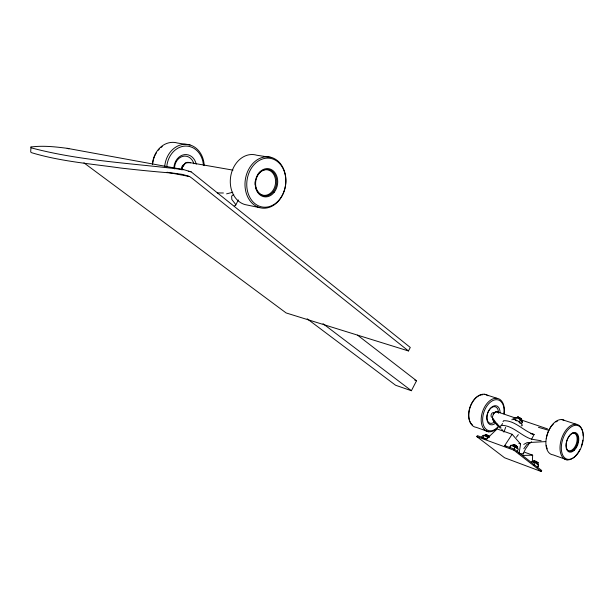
<?xml version="1.0" encoding="UTF-8"?>
<svg xmlns="http://www.w3.org/2000/svg" width="614" height="614" viewBox="0 0 614 614"><rect width="100%" height="100%" fill="white"/><g stroke="black" fill="none" stroke-linecap="round" stroke-linejoin="round"><path stroke-width="0.92" d="M511.362 445.38L512.076 445.089L515.323 446.462L517.871 448.143L517.118 448.443M532.369 461.505L532.653 455.158L524.732 452.272M30.976 146.992L30.7 151.581L31.114 152.548C60.111 161.382 90.711 163.792 120.636 168.021A79.452 4.283 5.7 0 0 174.368 173.255L182.619 174.445L189.626 176.533L192.443 178.559L408.456 350.955L410.282 347.463L191.1 171.813L183.686 169.664L67.187 148.319C55.252 146.761 42.949 145.434 30.976 146.992L31.398 147.897C81.04 161.083 132.893 163.301 183.686 169.664M182.112 169.725L182.412 167.277L184.891 163.385A6.293 5.25 -82.9 0 1 190.163 162.971M181.997 169.994L182.358 167.269L184.714 163.738A5.795 4.835 -82.9 0 1 188.391 162.863M493.257 420.283L492.374 417.466L493.234 414.296A4.244 2.633 -71.6 0 1 497.233 412.247M234.226 205.966L235.523 205.521L235.692 204.462L231.823 199.489L231.631 196.112L233.773 194.377M519.03 453.815L520.595 444.045L512.137 434.282L497.117 428.979L486.58 439.01L477.331 435.633L476.832 436.623L504.554 457.76L541.241 471.521L541.717 470.531L514.379 449.156L504.693 445.618L512.137 434.282M503.887 432.141L505.66 427.321M531.21 462.158C532.231 460.876 541.264 464 537.565 467.392M503.058 421.703L503.564 420.72C515.161 420.237 523.558 431.235 534.111 434.482L531.594 439.179C521.025 435.917 512.636 424.988 501.047 425.349L500.548 426.308L500.855 427.966L500.057 428.088L492.443 417.812M533.359 462.411L534.119 460.838L535.899 461.252L538.002 462.618L537.411 464.629M533.766 465.443L534.994 462.91M536.636 463.961L537.404 462.388L534.119 460.838M514.34 446.862L515.131 445.257L517.656 446.9L517.072 446.946M514.21 449.026L515.169 447.061L510.81 445.25L509.275 447.675M541.241 471.521L513.88 450.177L514.379 449.156M517.049 451.75L518.316 449.164L515.169 447.061M537.296 467.553L538.539 465.028M509.85 447.951L511.124 445.373M482.627 437.989L483.893 435.441L487.953 437.314L487.109 439.002M486.61 436.792L487.386 435.226L489.059 436.147L488.276 437.713M519.137 453.339L523.005 454.007L525.661 448.711L528.8 444.198M235.523 205.521L238.347 199.957M481.714 437.214L482.558 435.549L483.893 435.441M307.169 318.796L395.585 385.247L411.395 390.719L416.538 380.757L357.555 335.152M501.73 424.995L502.536 423.522M521.516 423.783L522.453 422.225C521.194 419.669 518.385 418.034 515.653 417.482L514.471 417.827L513.519 419.37M516.504 417.643L515.077 420.007L516.689 420.889M520.165 420.137L521.04 418.679L517.878 416.975L517.241 417.221M520.519 419.869L519.106 422.217L520.073 423.391M520.841 421.081L521.716 419.623L520.987 418.372L517.878 416.975M523.811 448.734L526.735 444.62L530.573 442.456M516.405 437.206L518.346 434.62M483.678 435.234L484.753 435.172L489.373 437.513M529.59 443.415L531.594 441.796M523.742 444.421L527.073 442.648L545.762 441.589M515.614 417.62L517.257 417.505L520.511 419.278L522.053 421.173L521.493 421.434M523.005 454.007L523.719 453.715L523.604 453.163M517.709 417.113L518.254 416.906M517.656 446.9L515.299 445.027L513.496 444.62L515.131 445.257M521.01 419.385L521.57 419.193M521.063 419.853L521.716 419.623L521.04 418.679M489.726 436.408L485.82 434.612L487.386 435.226M531.947 461.321L535.301 462.365L538.14 464.069L538.041 464.614M226.589 193.855L232.767 192.266M485.321 434.697L486.204 434.482M512.936 444.682L513.887 444.482M516.973 446.493L517.479 446.455M533.543 460.876L534.495 460.7M522.453 455.473L532.653 455.158M537.48 462.641L538.002 462.618M537.572 463.079L538.171 463.063L537.404 462.388M217.287 192.919L223.404 192.996M190.056 144.973L177.538 143.047A23.301 19.648 -83.4 0 0 152.387 164.368M271.687 157.529A25.819 20.316 -81.2 0 0 245.446 189.772A25.819 20.316 -81.2 0 0 279.201 200.233A25.819 20.316 -81.2 0 0 271.687 157.529L256.767 155.235A25.42 20.231 -81.5 0 0 231.133 174.23A25.42 20.231 -81.5 0 0 245.109 204.6L259.814 207.67M531.594 439.179L541.172 440.775M232.975 170.132L188.882 162.441M188.275 171.298L191.1 171.813M167.054 172.25L189.626 176.533M521.601 422.033L522.453 422.225M530.58 433.622L534.111 434.482M548.786 430.322L538.44 427.321M67.187 148.319L68.929 148.834M408.456 350.955L286.116 312.94L83.934 162.863M484.576 394.249L497.048 398.332M562.01 419.608L576.185 424.251M414.78 380.166L416.538 380.757M515.261 417.957L496.741 411.656M520.68 419.792L547.55 428.902M488.713 431.796L476.341 427.367A17.138 10.791 -71.6 0 1 470.401 406.552A17.138 10.791 -71.6 0 1 488.007 395.777M567.175 459.894L553.114 454.859A18.267 10.599 -71.8 0 1 547.435 433.737A18.267 10.599 -71.8 0 1 564.604 420.567M518.861 443.423L520.595 444.045M476.832 436.623L513.88 450.177M483.441 438.358L485.881 439.471M323.002 323.685L411.395 390.719M504.693 445.618L506.143 446.746M485.774 434.551L486.48 435.149M513.396 444.536L514.095 445.135M493.41 420.882L498.399 426.293M497.14 423.875L499.389 426.523M501.638 429.163L502.759 430.483M492.605 419.569L497.401 425.448M164.698 166.624A23.639 19.755 -83 0 1 184.875 144.275A23.639 19.755 -83 0 1 204.216 165.642M174.545 168.911A11.812 9.878 -83 0 1 182.68 156.393A11.812 9.878 -83 0 1 193.863 163.761M152.732 163.447A22.227 18.75 -83.4 0 1 154.413 156.708M154.782 155.826A22.227 18.75 -83.4 0 1 156.608 152.449M158.274 150.2A22.227 18.75 -83.4 0 1 159.502 148.849M160.845 147.613A22.227 18.75 -83.4 0 1 162.273 146.516M166.755 166.831A21.966 18.343 -83 0 1 185.313 146.071A21.966 18.343 -83 0 1 203.434 165.488M173.946 167.307A13.516 11.29 -83 0 1 184.384 154.644A13.516 11.29 -83 0 1 196.204 164.184M181.951 169.426A3.339 2.794 -83 0 1 182.228 166.095A3.339 2.794 -83 0 1 184.783 164.59M257.435 175.205A12.902 10.154 -81.2 0 1 273.245 173.632A12.902 10.154 -81.2 0 1 270.275 193.349A12.902 10.154 -81.2 0 1 255.624 187.262M255.201 184.668A12.902 10.154 -81.2 0 1 255.7 179.288M511.969 419.876A5.979 1.642 31.2 0 1 518.538 421.411A5.979 1.642 31.2 0 1 521.163 425.855M493.441 414.281A4.605 2.855 -71.6 0 1 497.777 412.055M579.846 449.586A18.474 10.553 -71.8 0 1 561.963 456.348A18.474 10.553 -71.8 0 1 567.252 428.61A18.474 10.553 -71.8 0 1 582.947 433.338M583.039 434.244A18.474 10.553 -71.8 0 1 583.116 435.856M582.816 440.146A18.474 10.553 -71.8 0 1 581.266 446.263M571.703 433.407A9.233 5.273 -71.8 0 1 576.224 444.099A9.233 5.273 -71.8 0 1 566.238 448.466M547.281 448.903A16.954 9.839 -71.8 0 1 546.26 445.303M546.283 438.78A16.954 9.839 -71.8 0 1 553.636 423.675M555.862 421.964A16.954 9.839 -71.8 0 1 557.366 421.196M499.005 426.055A17.322 10.768 -71.6 0 1 481.752 424.543A17.322 10.768 -71.6 0 1 492.083 399.261A17.322 10.768 -71.6 0 1 504.132 413.529M494.569 421.833A8.657 5.38 -71.6 0 1 486.986 418.901A8.657 5.38 -71.6 0 1 492.328 407.113A8.657 5.38 -71.6 0 1 498.445 413.283M472.55 425.018A16.348 10.3 -71.6 0 1 469.963 407.182A16.348 10.3 -71.6 0 1 482.819 394.718M498.645 426.154A16.094 10.001 -71.6 0 1 483.041 423.576A16.094 10.001 -71.6 0 1 492.973 400.497A16.094 10.001 -71.6 0 1 503.94 413.844M495.621 423.077A9.901 6.155 -71.6 0 1 486.986 419.899A9.901 6.155 -71.6 0 1 492.812 406.384A9.901 6.155 -71.6 0 1 500.072 412.761M492.374 417.39A2.464 1.535 -71.6 0 1 491.208 414.611A2.464 1.535 -71.6 0 1 493.779 412.846M279.424 199.581A24.667 19.395 -81.2 0 0 272.24 158.796A24.667 19.395 -81.2 0 0 247.189 189.626A24.667 19.395 -81.2 0 0 279.424 199.581M274.09 192.42A14.214 11.175 -81.2 0 0 269.83 168.957A14.214 11.175 -81.2 0 0 255.478 186.833A14.214 11.175 -81.2 0 0 274.09 192.42M273.299 191.768A13.347 10.499 -81.2 0 0 269.293 169.74A13.347 10.499 -81.2 0 0 255.823 186.533A13.347 10.499 -81.2 0 0 273.299 191.768M575.464 456.171A17.645 10.07 -71.8 0 0 579.946 426.776A17.645 10.07 -71.8 0 0 561.618 444.029A17.645 10.07 -71.8 0 0 575.464 456.171M574.236 450.3A10.169 5.802 -71.8 0 0 576.776 433.361A10.169 5.802 -71.8 0 0 566.223 443.369A10.169 5.802 -71.8 0 0 574.236 450.3M573.814 449.701A9.548 5.449 -71.8 0 0 576.193 433.799A9.548 5.449 -71.8 0 0 566.285 443.201A9.548 5.449 -71.8 0 0 573.814 449.701"/></g></svg>
